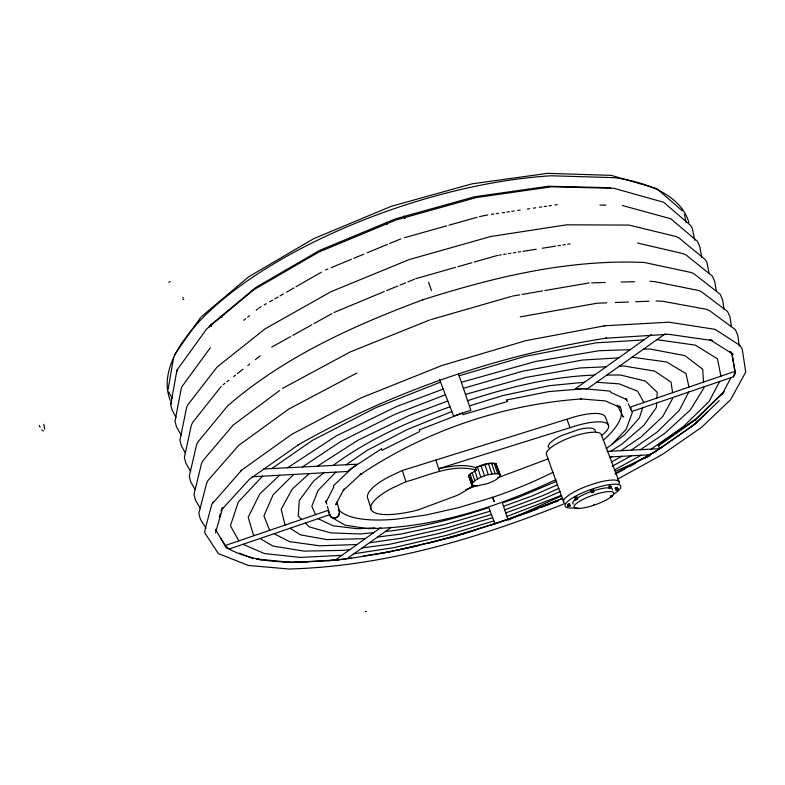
<?xml version="1.0" encoding="UTF-8"?>
<svg xmlns="http://www.w3.org/2000/svg" width="785" height="785" viewBox="0 0 785 785"><rect width="100%" height="100%" fill="white"/><g stroke="black" fill="none" stroke-linecap="round" stroke-linejoin="round"><path stroke-width="1.18" d="M619.071 483.805L619.179 481.833L601.271 434.498A29.212 7.958 -19.9 0 0 569.782 437.687A29.212 7.958 -19.9 0 0 546.694 455.084L563.767 502.42L563.571 500.545A29.604 7.036 -19.7 0 1 587.504 485.935L594.952 483.423A29.604 7.036 -19.7 0 1 619.179 481.833M656.623 403.029L656.358 407.484L644.024 425.156L621.995 444.055L610.808 451.198M656.908 398.034L657.241 392.333L645.378 381.068L620.405 374.995L606.854 375.044M632.337 412.439L626.194 429.307L611.76 444.653M475.082 467.88C481.49 465.093 488.78 462.012 495.845 463.66L500.261 474.935L500.094 476.102L496.974 479.085A15.101 4.082 -18.8 0 1 487.348 483.609L476.917 485.925L472.57 485.493L471.687 484.679L469.087 475.563M631.856 410.82L630.846 409.427L631.111 406.846L734.878 371.393M577.377 508.337L578.172 508.494M168.127 389.331L173.652 357.224M176.085 417.463L172.141 410.113L170.737 404.599L176.959 370.147L206.641 328.954L253.702 289.822L318.739 252.103L395.748 220.094L476.367 197.545L551.61 186.801L613.86 188.292L663.717 202.275L690.721 225.57L692.242 228.033L694.794 240.269M176.448 372.953L176.959 370.147M170.737 404.599L171.258 401.763M215.482 532.868L222.695 507.964M219.309 517.05L220.389 513.596M221.115 511.29L222.194 507.826M642.66 407.788L639.392 417.944L624.526 434.792L606.187 448.706M630.826 409.476L628.294 403.716M568.997 506.325C567.761 507.12 567.29 504.559 568.625 504.461M570.018 505.883C564.415 507.031 573.894 503.538 569.282 506.237M575.768 499.76C574.188 499.024 579.762 497.935 577.122 499.329M617.854 479.007L662.177 454.593L701.496 427.393L730.609 399.683L745.73 372.08L742.237 349.031L740.137 345.567L715.076 329.337L668.948 322.184L604.892 325.765L526.058 340.631L441.935 365.496L361.159 397.848L291.804 434.291L241.701 470.097L211.803 504.333L204.885 530.248L204.826 532.956L218.446 553.641L248.413 565.455L289.047 569.007C383.139 566.466 474.67 539.354 561.609 504.883L564.925 503.371M610.269 496.777L611.858 496.414M381.539 448.775L352.347 467.85L333.586 485.591M688.769 392.039L679.329 410.32L657.055 432.142L631.307 450.148M344.016 489.026L335.745 504.735L336.559 503.214M719.659 381.49L709.09 401.498L683.411 426.54L651.118 449.138M731.061 377.477L722.229 394.09L722.867 393.138L695.373 420.004L696.128 419.416L658.419 445.909M733.347 376.82L735.192 373.385M592.076 492.627L593.823 491.744L592.184 492.666M610.347 487.338C610.701 484.217 610.347 488.103 609.15 487.828M616.176 490.095L618.119 489.202L617.471 489.752M174.515 354.722L200.793 317.287M209.036 327.07L210.439 325.118M471.765 483.531C478.624 476.573 489.771 472.845 499.446 474.091L500.261 474.935M577.034 508.356L577.623 508.278M212.382 503.087L213.304 502.057M240.877 471.02L241.701 470.097M221.203 510.25L249.424 479.262L298.82 444.516L297.976 444.967C393.305 390.95 498.455 355.026 606.638 338.06L605.726 338.217L668.526 334.292L712.486 340.562L709.895 339.679L733.239 354.31M262.514 476.181L238.336 501.949L230.417 525.744L238.866 540.865M335.862 472.128L318.111 490.35L311.822 506.345L315.609 514.646M221.252 386.397L192.718 422.389L191.393 425.009L184.387 457.39L185.839 463.072L190.588 471.412M293.668 474.454L273.151 494.717L263.937 515.863L269.608 530.356M707.285 412.096L694.97 424.067L659.9 448.569M210.4 347.676L181.472 387.299L175.006 421.113L176.429 426.687L181.08 435.214M724.202 391.578L695.873 418.866L658.291 445.203M719.227 400.654L693.861 424.96L655.328 451.65L615.018 473.865M279.617 475.239L259.825 493.834L248.197 517.168L253.359 534.742L254.625 535.478M287.585 467.762L336.176 435.95L396.827 406.434L443.211 389.085M343.251 490.468L361.306 473.738L360.227 474.64C425.548 430.7 503.185 404.403 581.685 398.927L580.282 398.868L605.304 400.919L620.435 407.513M309.251 473.6L292.148 489.192L281.167 509.337L285.063 525.077M317.326 466.231L358.166 440.12L409.446 415.343L447.793 400.998M592.822 490.213L591.645 490.193M610.907 487.23L608.983 487.573L610.916 486.935M201.667 316.473L248.708 276.771L313.833 238.62L391.067 206.376L471.981 183.847L547.557 173.348L611.329 175.379L656.162 188.478M209.566 325.942L255.89 287.408L319.78 250.327L395.365 218.897L474.503 196.77L548.43 186.231L609.69 187.713L608.493 187.605L610.858 188.263M243.792 320.3L245.685 318.749M247.589 317.199L249.493 315.658M256.136 310.232L258.039 308.691M690.672 427.168L697.198 421.898M323.901 472.786L313.745 480.891L299.311 500.457L298.241 516.039L301.666 519.405M333.125 465.426C368.253 439.423 408.926 421.27 450.021 406.807M574.492 497.768L575.317 497.278M223.126 384.719L225.02 383.237M226.924 381.765L228.818 380.283M233.567 376.584L235.471 375.102M237.364 373.621L243.065 369.185M247.815 365.476L249.718 364.004M255.41 359.559L260.159 355.86M575.081 498.406L575.483 499.505L577.328 499.211M568.183 506.168L570.067 505.501L569.125 504.392M611.701 496.532L612.3 496.051L611.142 496.071M279.578 390.577L233.086 425.146L202.844 460.795L201.519 463.503L193.954 494.364L195.436 500.173L200.283 508.268M575.346 498.053L576.553 497.621M335.146 560.137L380.725 527.628M651.422 334.528L575.591 388.614L587.465 388.742L665.376 333.703M347.196 558.488L391.303 527.324M271.787 468.566L312.332 440.434L375.367 407.906L440.532 382.109M346.156 464.759L367.135 450.345L407.376 429.483L451.836 411.507M610.965 457.459L611.839 456.87M620.906 450.678L641.247 436.813L662.756 416.521L673.255 397.338M631.277 455.791L612.241 466.241M640.403 449.687L664.571 433.497L690.329 409.986L703.88 388.025L703.811 386.907M302.382 466.996L340.386 441.7L395.041 414.274L445.389 394.767M576.013 499.721L574.993 499.751L576.327 498.858M591.429 490.301L590.605 490.919L591.537 490.929M592.999 490.38L593.519 489.811L591.115 490.35M610.701 487.348C613.37 485.572 606.452 487.917 609.356 487.819M615.46 487.838L614.93 488.398M617.716 489.624C620.356 487.868 613.527 490.183 616.382 490.075M644.74 457.949L661.941 447.313M615.793 488.653L616.627 488.054M610.534 486.818L610.122 485.709L608.758 486.376M592.332 492.587C589.515 492.43 596.001 490.488 593.185 492.293M611.25 496.13L611.77 496.169L611.093 496.248M258.991 307.916L261.101 306.709M264.27 304.894L266.38 303.677M269.549 301.872L272.719 300.056M274.838 298.84L278.008 297.024M280.117 295.817L283.287 294.002M286.456 292.187L293.855 287.958M295.965 286.751L321.33 272.238M271.659 347.137L290.685 336.569M292.795 335.391L311.822 324.823M313.931 323.646L331.898 313.666M334.008 312.489L384.307 291.51M614.724 469.881L641.119 455.251M655.985 451.198L615.303 473.767L624.036 469.44M629.403 466.692L635.654 463.228M644.956 458.067L647.007 456.929M611.319 462.09L621.759 456.32M567.8 505.089L568.782 504.863M575.483 499.505L577.387 498.828L576.985 497.729M576.553 498.809L577.387 498.828M282.482 388.418L350.149 351.965L429.778 319.927M356.783 373.061L288.556 409.221L238.65 445.419L208.015 480.4L206.681 483.148L198.831 513.233L200.332 519.091L205.984 528.285M462.493 413.077L419.484 429.837M601.339 435.646A39.132 10.833 -19.9 0 0 576.985 425.509L438.658 468.694C450.659 466.349 463.621 463.503 475.504 467.674L488.241 463.513L495.816 463.631L500.231 475.141M475.504 467.674L476.358 470.166L470.068 474.189L469.047 475.612L468.998 476.77L469.891 477.565M555.859 479.664C496.964 507.316 432.996 528.285 367.37 528.57M561.334 495.355L506.963 516.461M561.815 495.796L508.219 520.161L502.361 502.93L517.521 497.729L556.771 481.225M615.411 471.422L650.019 455.692L649.666 454.78L609.425 456.998M558.802 488.358L542.327 495.816L504.716 509.848M561.452 498.779L556.771 500.899C486.278 529.218 412.782 550.756 337.246 560.029C300.086 562.315 260.12 566.456 226.247 547.616L215.453 529.433M557.321 484.826L532.701 495.727L503.519 506.345M560.392 491.469L539.501 500.653L505.746 512.89M615.783 487.671L617.501 487.21M617.589 489.742L616.843 490.017M532.544 510.799L537.715 508.651M542.141 506.806L562.914 498.171M325.618 269.952L327.865 269.029M331.241 267.636L351.454 259.286M353.701 258.353L363.808 254.173M367.174 252.78L387.388 244.429M389.635 243.507L400.86 238.866M386.554 290.597L397.769 286.015M400.016 285.102L405.619 282.816M407.866 281.903L414.598 279.156M575.847 499.81L576.965 499.456M568.026 503.99L569.714 503.578M578.83 508.297L578.094 508.562M611.329 496.777L610.583 497.042M594.059 504.598L594.794 504.333M338.335 509.328A150.367 42.979 -18.8 0 0 395.905 519.209L426.098 515.009L458.901 507.571L492.695 497.317A150.357 42.969 -18.8 0 0 552.993 472.285M557.674 500.496L503.381 521.034L446.979 538.402L396.209 550.432M519.366 515.559L522.741 514.273M529.59 511.683L523.87 513.851L531.504 511.231M531.887 510.819L537.607 508.651M542.16 506.924L552.395 503.057M554.671 502.194L558.086 500.909M608.522 425.333L605.372 417.07A39.034 11.039 -19.9 0 0 573.835 417.051L402.332 470.49L388.546 476.956A57.187 16.23 -18 0 0 368.047 499.103L371.384 509.995M461.374 382.285L535.478 361.492L598.877 350.738L630.188 349.678M465.485 394.384L526.068 377.399L579.821 367.979L606.197 366.791M476.358 470.166C452.572 463.287 428.394 475.651 405.914 481.725L392.068 488.162A57.354 15.828 -18 0 0 372.571 511.359A57.354 15.828 -18 0 0 417.944 509.995L457.194 495.374A57.354 15.828 -18 0 0 473.335 485.11M465.642 489.801L477.094 485.513M497.7 477.78L548.077 458.891M490.164 511.212L444.222 524.694L400.998 534.035L377.516 537.068M492.637 517.649L438.893 533.525L389.615 544.27L362.16 547.91M591.233 491.587L588.151 492.695A21.097 4.946 -19.7 0 0 575.611 499.26M168.755 282.188L170.276 281.658M182.463 297.917L183.366 297.603M182.915 299.605L183.818 299.291M467.634 400.703C508.582 387.152 551.335 376.623 594.559 375.093M491.547 524.929L522.741 514.234M610.22 487.622L609.405 487.632M225.05 545.585L327.708 510.505L329.141 512.468M229.436 548.941L330.554 514.401M631.66 411.546L733.582 376.741L735.094 371.276L731.581 352.534L729.971 351.474L732.238 354.535L735.241 373.729M575.69 497.131L577.289 496.983M594.422 504.441L593.705 504.686M469.391 405.884L502.979 395.532L549.392 385.69L584.54 382.236M450.188 537.97L460.638 534.752M462.954 534.035L466.437 532.966M467.595 532.603L475.779 530.081M493.883 520.887L447.165 535.184L394.286 547.577L353.858 553.788M491.43 514.509L447.744 527.648L401.076 538.265L369.392 542.808M627.343 401.577L625.89 398.329L626.921 399.722L611.073 392.52L610.073 391.116L583.746 388.703L548.411 391.646L506.884 399.948M459.166 375.77L525.401 356.282L596.158 342.829L643.867 339.915M463.425 388.32L522.516 371.246L582.293 360.06L618.698 357.872M430.945 319.593L511.418 296.406M415.726 278.695L455.506 267.371M457.841 266.704L471.883 262.71M474.228 262.043L497.631 255.39M404.334 237.737L446.606 225.854M448.961 225.187L477.143 217.268M479.488 216.611L487.809 214.904M427.482 543.554L465.338 533.221M609.503 485.091L610.485 484.914M609.896 487.691L609.121 487.917M418.317 545.771L379.704 553.719M375.073 554.642L377.389 554.181M609.425 486.288L609.935 486.239M603.979 325.932L604.892 325.765M593.048 490.674L593.637 491.744M617.334 488.152C618.668 490.066 614.321 489.369 617.923 489.212M520.229 316.875L597.199 303.196L606.825 302.833M512.585 296.073L519.778 294.836M522.172 294.424L542.533 290.931M544.927 290.519L589.26 282.914M498.838 255.194L501.252 254.811M503.666 254.418L506.08 254.036M508.503 253.653L510.917 253.261M513.331 252.878L515.745 252.495M518.159 252.113L520.573 251.72M522.996 251.337L536.273 249.218M542.317 248.256L555.603 246.127M558.017 245.744L560.431 245.362M562.845 244.979L565.259 244.586M567.673 244.204L570.096 243.821M363.534 555.966L390.596 551.698M568.723 506.394L567.712 506.423L570.067 505.52M491.4 214.374L493.794 214.02M496.198 213.667L498.593 213.304M502.184 212.774L504.588 212.421M506.982 212.068L509.377 211.714M511.771 211.351L514.175 210.998M517.766 210.468L520.161 210.115M527.353 209.045L529.757 208.692M533.349 208.162L535.743 207.809M539.344 207.269L541.738 206.916M544.133 206.563L546.527 206.21M548.931 205.856L551.325 205.503M554.916 204.963L557.321 204.61M350.012 549.529L343.869 550.344L304.08 551.129L272.945 546.056L259.913 538.53M365.26 538.647L326.874 539.599L300.527 534.87L290.048 528.236M327.777 560.863L346.98 558.734M349.305 558.478L351.631 558.213M373.631 532.681L360.305 533.977L330.75 532.887L309.339 526.941L305.345 523.016M385.337 531.543C420.544 527.559 455.192 518.767 488.77 507.591L494.962 523.683M338.198 559.882L292.01 562.472L256.97 559.087M252.044 476.76L347.48 471.481L357.293 464.19L263.682 468.979M607.168 451.385L659.596 448.706L658.007 444.673M341.848 555.348L300.321 557.428L264.476 553.553L242.997 544.309M374.867 527.893L357.322 528.717L333.046 525.783L318.053 518.669M619.385 366.193L623.732 365.996L654.582 371.07L671.047 382.158L672.578 392.677M615.234 302.519L628.461 302.009M635.673 301.734L648.901 301.234M656.113 300.959L662.746 301.273L706.951 309.408L709.699 310.772L735.359 329.631L737.782 335.244L739.235 345.969M643.396 349.227L649.941 349.001L684.981 355.674L702.732 369.293L703.517 382.109M357.028 544.525L319.573 545.791L289.528 541.63L274.073 533.692M591.704 282.855L605.186 282.482M621.121 282.06L634.604 281.697M650.039 281.275L654.68 281.648L698.974 290.568L701.712 291.902L727.607 311.557L730.001 317.111L731.385 326.491M592.381 491.047L593.077 492.156M283.169 562.109L287.624 562.158M294.964 562.227L306.886 562.354M599.917 205.042L606 205.13M219.8 317.169L222.233 317.258M596.59 382.295L619.159 383.845L637.655 391.264L643.896 402.479M622.377 205.513L670.704 218.74L697.502 241.387L699.808 246.706L701.79 257.529M637.567 243.056L683.372 253.683L686.041 254.948L712.407 276.134L714.752 281.56L716.342 291.078M632.151 357.175L666.681 362.003L685.962 373.591L688.975 387.084M656.937 339.66L695.274 345.125L717.431 358.814L720.915 376.162M366.075 528.403L345.145 525.165L331.29 517.227M256.077 558.9L261.533 560.068M239.553 553.15L253.162 558.596M43.391 431.004L41.811 429.905M549.274 448.333L548.087 446.243L549.186 443.996A25.022 6.928 -19.9 0 1 561.069 435.753L579.418 429.307A25.022 6.928 -19.9 0 1 593.077 428.571L594.981 429.768L595.285 431.583M225.423 546.223L228.749 548.656M657.388 189.028L682.351 210.871M617.609 405.59L618.845 406.797M327.453 506.472L329.013 512.105A5.377 5.152 -19.4 0 0 332.271 517.511A5.279 5.063 -19.4 0 0 338.531 515.627L339.532 512.399L339.041 510.495L339.552 512.399L338.639 515.735A5.289 4.887 -59 0 1 329.661 514.479M220.938 538.677L226.914 548.087M195.043 489.408L190.745 482.039L189.283 476.299L196.574 444.683L197.898 442.024L227.748 405.747C284.513 356.724 353.211 325.716 422.899 299.762C494.727 276.948 568.409 259.138 644.308 262.475L691.349 272.542L694.048 273.837L720.179 294.247L722.553 299.733L724.074 309.418M185.397 453.024L181.374 445.821L179.942 440.199L186.693 407.13L188.017 404.55L217.111 367.037L265.095 328.837L331.162 291.608L409.201 259.58L490.694 236.52L566.505 224.834L628.962 225.079L676.12 236.55L678.77 237.786L705.342 259.668L706.892 262.18L709.1 273.209M168.795 391.921L172.18 398.397M617.334 405.06L621.72 414.264A5.436 5.181 -18.4 0 0 623.683 416.992L623.702 417.031A5.407 5.103 2.4 0 1 621.72 414.274M573.207 504.029L572.667 502.861A21.097 4.946 -19.7 0 1 574.767 499.947M39.25 425.441L40.045 427.187M506.727 399.977L507.414 401.498L462.865 414.696L462.336 413.116M439.423 379.233L453.573 416.04L470.882 410.28L458.371 373.454M616.951 488.525L617.363 489.614M610.956 495.463L611.358 496.532M592.822 490.527L593.234 491.626M566.947 419.308L570.077 427.776M591.713 491.341L592.165 492.568M576.435 497.69L576.838 498.789M575.483 498.024L576.082 499.662M569.282 504.794L569.674 505.883M568.183 504.726L568.782 506.335M431.485 290.568L428.59 282.198M495.845 463.66L500.094 476.102M494.099 463.179L497.71 473.63M491.547 463.121L495.149 473.6M405.06 218.328L404.265 216.022L404.913 217.945M488.358 463.503L491.959 473.993M484.747 464.278L488.339 474.788M480.969 465.417L484.561 475.926M492.617 497.347L494.207 501.615A4.877 0.628 69.2 0 1 492.695 497.317M477.3 466.83L480.871 477.339M474.827 470.902L477.535 478.909M472.089 472.55L474.797 480.548M386.269 222.243L387.044 224.559M470.136 474.14L472.825 482.118M470.274 478.703L472.57 485.493M469.165 476.78L471.903 484.885M468.449 475.082L471.687 484.679M435.822 460.079L439.502 471.255M612.506 489.928L612.104 488.692A21.097 4.946 -19.7 0 0 593.411 490.811M422.772 299.173L423.066 300.076M402.332 470.49L405.914 481.725M326.825 504.225L325.883 500.82L325.922 502.547L333.586 487.377L333.517 485.66M210.88 324.215L211.499 326.482M337 501.998L339.198 510.741M419.327 429.895L419.7 431.524L381.853 450.394L381.618 448.726M684.432 214.266L686.119 222.675M619.758 406.071A150.357 42.969 -18.8 0 1 621.494 412.625M621.504 413.587A150.455 43.008 -18.8 0 1 603.263 440.257M613.036 494.501A29.634 6.957 -19.7 0 0 620.621 487.917L620.739 485.954A29.634 6.957 -19.7 0 0 596.512 487.622L589.054 490.134A29.634 6.957 -19.7 0 0 565.072 504.686L565.259 506.541A29.634 6.957 -19.7 0 0 576.249 507.63M43.724 424.302A7.497 2.316 69.6 0 1 44.539 429.169M170.276 400.33A274.181 106.446 -18.9 0 1 276.987 261.935A274.181 106.446 -18.9 0 1 551.06 175.781L614.488 177.665A274.181 106.446 -18.9 0 1 688.896 222.548M594.794 494.57L589.535 496.463A21.116 4.896 -19.6 0 0 574.021 506.58L574.561 507.738A21.116 4.896 -19.6 0 0 593.156 505.471L598.268 503.646A21.116 4.896 -19.6 0 0 613.899 493.628L613.507 492.411A21.116 4.896 -19.6 0 0 594.794 494.57M365.977 611.466L365.427 611.652L365.996 611.456"/></g></svg>
